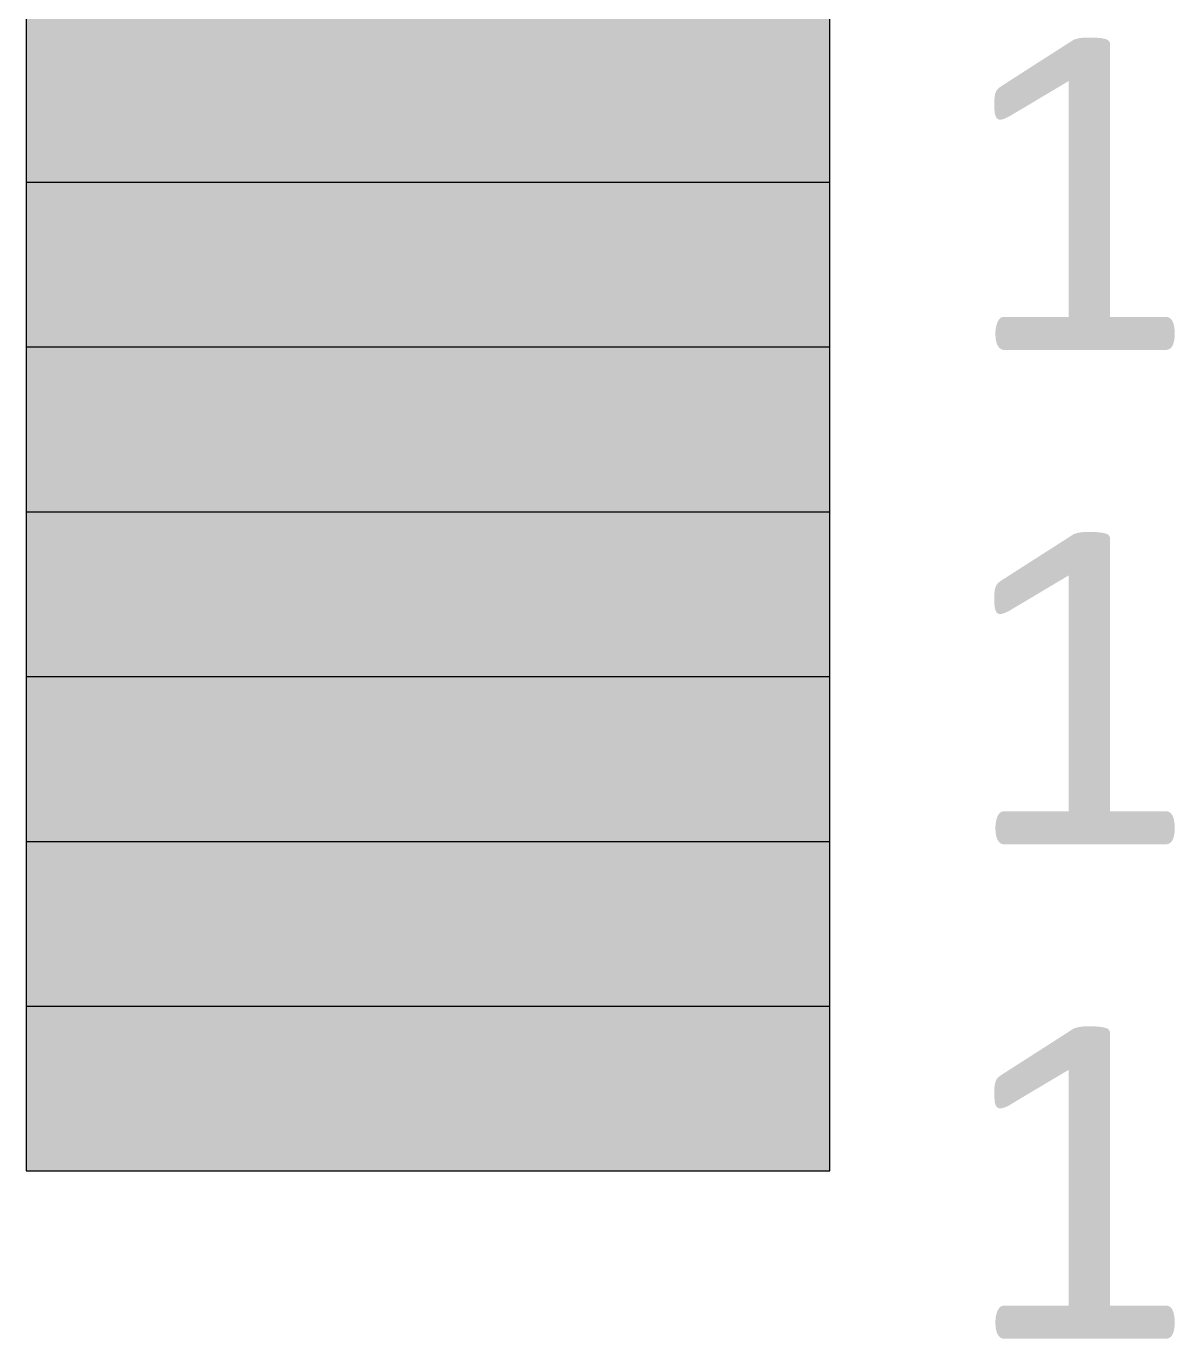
# Model space of a CAD drawing. Header units: inches. Extents: x 79.49066 to 79.49309, y 16.68944 to 16.6915.
# Drawn here: x 79.4928573 to 79.4929736, y 16.6897948 to 16.6899278 of the extents above; entities that cross this region are included whole.
import ezdxf

# ---------------------------------------------------------------- set-up
doc = ezdxf.new("R2010")
doc.units = ezdxf.units.IN
doc.header["$MEASUREMENT"] = 0
doc.layers.add('GSLAYER', color=7, linetype='CONTINUOUS')

msp = doc.modelspace()

# ---------------------------------------------------------------- hatches: boundary and pattern name
at = {"layer": 'GSLAYER', "true_color": 0x5e3fff}
msp.add_hatch(color=173, dxfattribs=at).paths.add_polyline_path([(79.49293868, 16.68991202), (79.49293868, 16.68992872), (79.49285726, 16.68992872), (79.49285726, 16.68991202)])
at = {"layer": 'GSLAYER', "true_color": 0x000000}
for points in [[(79.49296707, 16.68992227), (79.49296707, 16.68992599), (79.49296706, 16.68992613), (79.492967, 16.68992626), (79.4929669, 16.68992637), (79.49296689, 16.68992639), (79.49296679, 16.68992644), (79.49296671, 16.68992648), (79.49296667, 16.6899265), (79.49296645, 16.68992656), (79.49296625, 16.68992659), (79.4929661, 16.68992662), (79.49296592, 16.68992663), (79.49296567, 16.68992665), (79.49296567, 16.68992665), (79.49296513, 16.68992667), (79.4929644, 16.68992665), (79.4929644, 16.68992665), (79.49296413, 16.68992663), (79.49296404, 16.68992662), (79.49296389, 16.68992659), (79.49296377, 16.68992656), (79.49296353, 16.6899265), (79.4929635, 16.68992648), (79.49296339, 16.68992644), (79.4929633, 16.68992639), (79.49296329, 16.68992637), (79.49296311, 16.68992626), (79.4929629, 16.68992613), (79.49296268, 16.68992599), (79.49295688, 16.68992227)], [(79.49295608, 16.68991836), (79.49295609, 16.68991836), (79.49295623, 16.6899184), (79.49295641, 16.68991845), (79.49295643, 16.68991847), (79.49295663, 16.68991856), (79.49295682, 16.68991865), (79.49295687, 16.68991868), (79.49295739, 16.68991899), (79.49295809, 16.6899194), (79.49295894, 16.68991991), (79.49295958, 16.68992029), (79.49296012, 16.68992062), (79.49296057, 16.68992088), (79.49296094, 16.6899211), (79.49296125, 16.68992128), (79.49296151, 16.68992144), (79.49296176, 16.68992159), (79.492962, 16.68992173), (79.4929629, 16.68992227), (79.49295688, 16.68992227), (79.49295605, 16.68992173), (79.49295585, 16.68992159), (79.49295569, 16.68992144), (79.49295557, 16.68992128), (79.49295549, 16.6899211), (79.49295542, 16.68992088), (79.49295538, 16.68992062), (79.49295535, 16.68992029), (79.49295534, 16.68991991), (79.49295536, 16.6899194), (79.4929554, 16.68991899), (79.49295549, 16.68991868), (79.4929555, 16.68991865), (79.49295555, 16.68991856), (79.49295563, 16.68991847), (79.49295565, 16.68991845), (79.49295572, 16.6899184), (79.49295583, 16.68991836), (79.49295585, 16.68991836), (79.49295595, 16.68991835)], [(79.49296707, 16.68989836), (79.49296707, 16.68992227), (79.4929629, 16.68992227), (79.4929629, 16.68989836)], [(79.49297276, 16.68989501), (79.49297293, 16.68989503), (79.49297309, 16.6898951), (79.49297324, 16.68989521), (79.49297337, 16.68989537), (79.49297348, 16.6898956), (79.49297356, 16.68989588), (79.49297362, 16.68989624), (79.49297363, 16.68989666), (79.49297362, 16.68989707), (79.49297357, 16.68989742), (79.4929735, 16.6898977), (79.4929734, 16.68989794), (79.49297328, 16.68989812), (79.49297312, 16.68989825), (79.49297295, 16.68989834), (79.49297276, 16.68989836), (79.49295634, 16.68989836), (79.49295615, 16.68989834), (79.49295598, 16.68989825), (79.49295584, 16.68989812), (79.49295572, 16.68989794), (79.49295562, 16.6898977), (79.49295554, 16.68989742), (79.49295548, 16.68989707), (79.49295546, 16.68989666), (79.49295548, 16.68989624), (79.49295554, 16.68989588), (79.49295562, 16.6898956), (79.49295574, 16.68989537), (79.49295588, 16.68989521), (79.49295602, 16.6898951), (79.49295617, 16.68989503), (79.49295634, 16.68989501)], [(79.49296707, 16.68987217), (79.49296707, 16.68987588), (79.49296706, 16.68987603), (79.492967, 16.68987616), (79.4929669, 16.68987627), (79.49296689, 16.68987628), (79.49296679, 16.68987634), (79.49296671, 16.68987638), (79.49296667, 16.68987639), (79.49296645, 16.68987646), (79.49296625, 16.68987649), (79.4929661, 16.68987651), (79.49296592, 16.68987653), (79.49296567, 16.68987655), (79.49296567, 16.68987655), (79.49296513, 16.68987656), (79.4929644, 16.68987655), (79.4929644, 16.68987655), (79.49296413, 16.68987653), (79.49296404, 16.68987651), (79.49296389, 16.68987649), (79.49296377, 16.68987646), (79.49296353, 16.68987639), (79.4929635, 16.68987638), (79.49296339, 16.68987634), (79.4929633, 16.68987628), (79.49296329, 16.68987627), (79.49296311, 16.68987616), (79.4929629, 16.68987603), (79.49296268, 16.68987588), (79.49295688, 16.68987217)], [(79.49295608, 16.68986825), (79.49295609, 16.68986826), (79.49295623, 16.6898683), (79.49295641, 16.68986835), (79.49295643, 16.68986836), (79.49295663, 16.68986846), (79.49295682, 16.68986855), (79.49295687, 16.68986857), (79.49295739, 16.68986889), (79.49295809, 16.6898693), (79.49295894, 16.68986981), (79.49295958, 16.68987019), (79.49296012, 16.68987051), (79.49296057, 16.68987078), (79.49296094, 16.689871), (79.49296125, 16.68987118), (79.49296151, 16.68987134), (79.49296176, 16.68987149), (79.492962, 16.68987163), (79.4929629, 16.68987217), (79.49295688, 16.68987217), (79.49295605, 16.68987163), (79.49295585, 16.68987149), (79.49295569, 16.68987134), (79.49295557, 16.68987118), (79.49295549, 16.689871), (79.49295542, 16.68987078), (79.49295538, 16.68987051), (79.49295535, 16.68987019), (79.49295534, 16.68986981), (79.49295536, 16.6898693), (79.4929554, 16.68986889), (79.49295549, 16.68986857), (79.4929555, 16.68986855), (79.49295555, 16.68986846), (79.49295563, 16.68986836), (79.49295565, 16.68986835), (79.49295572, 16.6898683), (79.49295583, 16.68986826), (79.49295585, 16.68986825), (79.49295595, 16.68986824)], [(79.49296707, 16.68984826), (79.49296707, 16.68987217), (79.4929629, 16.68987217), (79.4929629, 16.68984826)], [(79.49297276, 16.68984491), (79.49297293, 16.68984493), (79.49297309, 16.68984499), (79.49297324, 16.68984511), (79.49297337, 16.68984527), (79.49297348, 16.6898455), (79.49297356, 16.68984578), (79.49297362, 16.68984613), (79.49297363, 16.68984656), (79.49297362, 16.68984697), (79.49297357, 16.68984731), (79.4929735, 16.6898476), (79.4929734, 16.68984784), (79.49297328, 16.68984802), (79.49297312, 16.68984815), (79.49297295, 16.68984823), (79.49297276, 16.68984826), (79.49295634, 16.68984826), (79.49295615, 16.68984823), (79.49295598, 16.68984815), (79.49295584, 16.68984802), (79.49295572, 16.68984784), (79.49295562, 16.6898476), (79.49295554, 16.68984731), (79.49295548, 16.68984697), (79.49295546, 16.68984656), (79.49295548, 16.68984613), (79.49295554, 16.68984578), (79.49295562, 16.6898455), (79.49295574, 16.68984527), (79.49295588, 16.68984511), (79.49295602, 16.68984499), (79.49295617, 16.68984493), (79.49295634, 16.68984491)], [(79.49296707, 16.68982206), (79.49296707, 16.68982578), (79.49296706, 16.68982592), (79.492967, 16.68982606), (79.49296696, 16.68982612), (79.49296691, 16.68982617), (79.49296689, 16.68982618), (79.49296681, 16.68982623), (79.4929668, 16.68982624), (79.49296671, 16.68982628), (79.49296667, 16.68982629), (79.49296645, 16.68982635), (79.49296625, 16.68982639), (79.4929661, 16.68982641), (79.49296592, 16.68982643), (79.49296567, 16.68982645), (79.49296567, 16.68982645), (79.49296513, 16.68982646), (79.4929644, 16.68982645), (79.4929644, 16.68982645), (79.49296413, 16.68982643), (79.49296404, 16.68982641), (79.49296389, 16.68982639), (79.49296377, 16.68982635), (79.49296353, 16.68982629), (79.4929635, 16.68982628), (79.49296339, 16.68982624), (79.49296339, 16.68982623), (79.4929633, 16.68982618), (79.49296329, 16.68982617), (79.49296321, 16.68982612), (79.49296311, 16.68982606), (79.4929629, 16.68982592), (79.49296268, 16.68982578), (79.49295688, 16.68982206)], [(79.49295608, 16.68981815), (79.49295609, 16.68981815), (79.49295623, 16.68981819), (79.49295625, 16.6898182), (79.49295641, 16.68981825), (79.49295643, 16.68981826), (79.4929566, 16.68981833), (79.49295664, 16.68981835), (79.49295682, 16.68981844), (79.49295687, 16.68981847), (79.49295711, 16.68981861), (79.49295739, 16.68981878), (79.49295809, 16.6898192), (79.49295894, 16.68981971), (79.49295958, 16.68982009), (79.49296012, 16.68982041), (79.49296057, 16.68982068), (79.49296094, 16.6898209), (79.49296125, 16.68982108), (79.49296151, 16.68982124), (79.49296176, 16.68982138), (79.492962, 16.68982153), (79.4929629, 16.68982206), (79.49295688, 16.68982206), (79.49295605, 16.68982153), (79.49295585, 16.68982138), (79.49295569, 16.68982124), (79.49295557, 16.68982108), (79.49295549, 16.6898209), (79.49295542, 16.68982068), (79.49295538, 16.68982041), (79.49295535, 16.68982009), (79.49295534, 16.68981971), (79.49295536, 16.6898192), (79.4929554, 16.68981878), (79.49295544, 16.68981861), (79.49295549, 16.68981847), (79.4929555, 16.68981844), (79.49295555, 16.68981835), (79.49295557, 16.68981833), (79.49295563, 16.68981826), (79.49295565, 16.68981825), (79.49295572, 16.6898182), (79.49295574, 16.68981819), (79.49295583, 16.68981815), (79.49295585, 16.68981815), (79.49295595, 16.68981814)], [(79.49296707, 16.68979816), (79.49296707, 16.68982206), (79.4929629, 16.68982206), (79.4929629, 16.68979816)], [(79.49297276, 16.68979481), (79.49297293, 16.68979483), (79.49297309, 16.68979489), (79.49297316, 16.68979494), (79.49297324, 16.689795), (79.4929733, 16.68979508), (79.49297337, 16.68979517), (79.49297342, 16.68979527), (79.49297348, 16.68979539), (79.49297352, 16.68979553), (79.49297356, 16.68979568), (79.49297359, 16.68979585), (79.49297362, 16.68979603), (79.49297363, 16.68979646), (79.49297362, 16.68979686), (79.4929736, 16.68979704), (79.49297357, 16.68979721), (79.4929735, 16.6897975), (79.4929734, 16.68979773), (79.49297335, 16.68979783), (79.49297328, 16.68979791), (79.49297321, 16.68979799), (79.49297312, 16.68979805), (79.49297304, 16.6897981), (79.49297295, 16.68979813), (79.49297286, 16.68979815), (79.49297276, 16.68979816), (79.49295634, 16.68979816), (79.49295624, 16.68979815), (79.49295615, 16.68979813), (79.49295607, 16.6897981), (79.49295598, 16.68979805), (79.49295591, 16.68979799), (79.49295584, 16.68979791), (79.49295578, 16.68979783), (79.49295572, 16.68979773), (79.49295562, 16.6897975), (79.49295554, 16.68979721), (79.4929555, 16.68979704), (79.49295548, 16.68979686), (79.49295546, 16.68979646), (79.49295548, 16.68979603), (79.4929555, 16.68979585), (79.49295554, 16.68979568), (79.49295558, 16.68979553), (79.49295562, 16.68979539), (79.49295568, 16.68979527), (79.49295574, 16.68979517), (79.49295582, 16.68979508), (79.49295588, 16.689795), (79.49295595, 16.68979494), (79.49295602, 16.68979489), (79.49295617, 16.68979483), (79.49295634, 16.68979481)]]:
    msp.add_hatch(color=18, dxfattribs=at).paths.add_polyline_path(points)
at = {"layer": 'GSLAYER', "true_color": 0x6845ff}
msp.add_hatch(color=173, dxfattribs=at).paths.add_polyline_path([(79.49293868, 16.68989532), (79.49293868, 16.68991202), (79.49285726, 16.68991202), (79.49285726, 16.68989532)])
at = {"layer": 'GSLAYER', "true_color": 0x724cff}
msp.add_hatch(color=171, dxfattribs=at).paths.add_polyline_path([(79.49293868, 16.68987861), (79.49293868, 16.68989532), (79.49285726, 16.68989532), (79.49285726, 16.68987861)])
at = {"layer": 'GSLAYER', "true_color": 0x7b52ff}
msp.add_hatch(color=171, dxfattribs=at).paths.add_polyline_path([(79.49293868, 16.68986191), (79.49293868, 16.68987861), (79.49285726, 16.68987861), (79.49285726, 16.68986191)])
at = {"layer": 'GSLAYER', "true_color": 0x8559ff}
msp.add_hatch(color=171, dxfattribs=at).paths.add_polyline_path([(79.49293868, 16.68984521), (79.49293868, 16.68986191), (79.49285726, 16.68986191), (79.49285726, 16.68984521)])
at = {"layer": 'GSLAYER', "true_color": 0x8f5fff}
msp.add_hatch(color=171, dxfattribs=at).paths.add_polyline_path([(79.49293868, 16.68982851), (79.49293868, 16.68984521), (79.49285726, 16.68984521), (79.49285726, 16.68982851)])
at = {"layer": 'GSLAYER', "true_color": 0x9966ff}
msp.add_hatch(color=181, dxfattribs=at).paths.add_polyline_path([(79.49293868, 16.68981181), (79.49293868, 16.68982851), (79.49285726, 16.68982851), (79.49285726, 16.68981181)])

# ---------------------------------------------------------------- linework, layer by layer
at = {"layer": 'GSLAYER', "color": 18, "true_color": 0x000000, "flags": 128}
msp.add_lwpolyline([(79.49285726, 16.68981181), (79.49293868, 16.68981181), (79.49293868, 16.69111448), (79.49285726, 16.69111448)], close=True, dxfattribs=at)
for points in [[(79.49285726, 16.68991202), (79.49293868, 16.68991202)], [(79.49285726, 16.68986191), (79.49293868, 16.68986191)], [(79.49285726, 16.68981181), (79.49293868, 16.68981181)]]:
    msp.add_lwpolyline(points, dxfattribs=at)
at = {"layer": 'GSLAYER', "color": 253, "true_color": 0xb3b3b3, "flags": 128}
for points in [[(79.49285726, 16.68989532), (79.49293868, 16.68989532)], [(79.49285726, 16.68987861), (79.49293868, 16.68987861)], [(79.49285726, 16.68984521), (79.49293868, 16.68984521)], [(79.49285726, 16.68982851), (79.49293868, 16.68982851)]]:
    msp.add_lwpolyline(points, dxfattribs=at)

doc.saveas('drawing.dxf')
